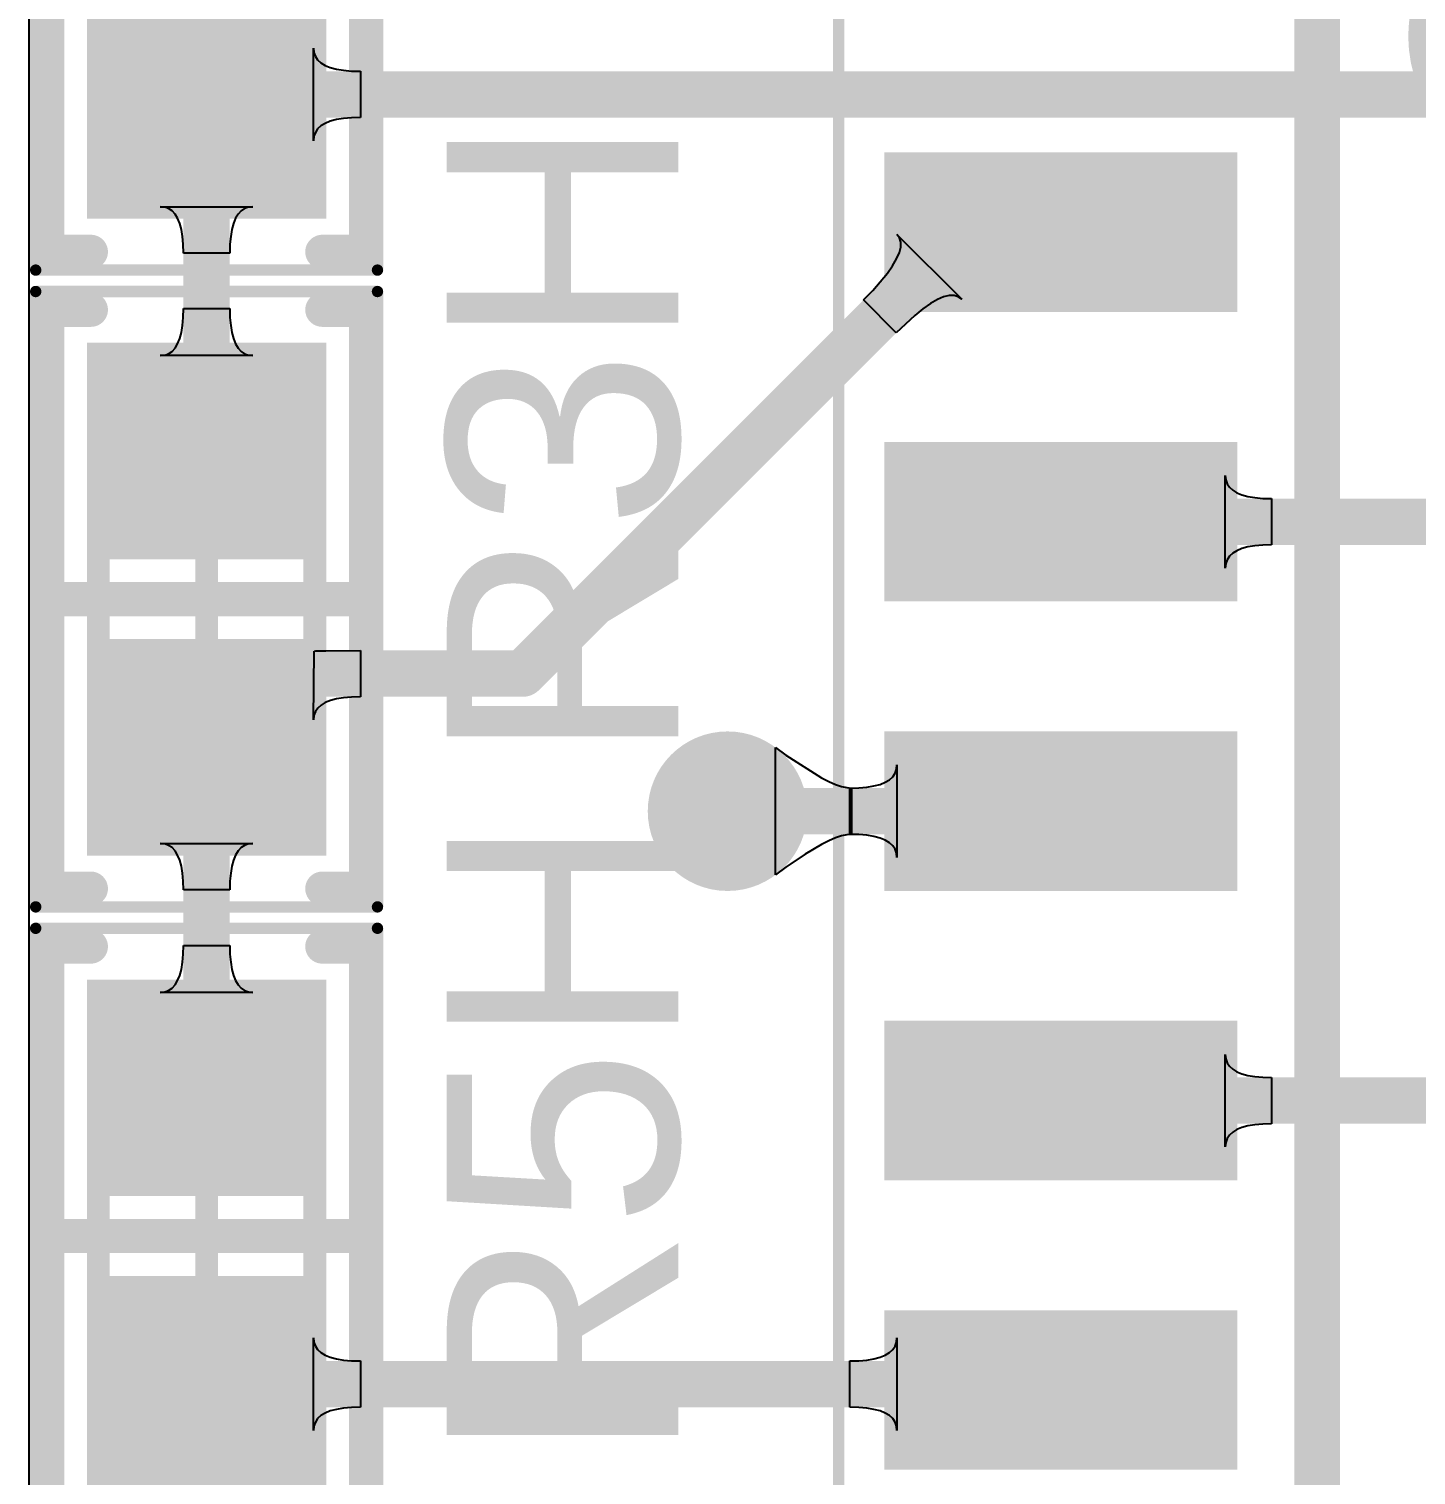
# Model space of a CAD drawing. Header units: inches. Extents: x -0.14 to 3.29, y -0.08 to 7.88.
# Drawn here: x 2.3487 to 2.5884, y 5.0331 to 5.2829 of the extents above; entities that cross this region are included whole.
import ezdxf

# ---------------------------------------------------------------- set-up
doc = ezdxf.new("R2010")
doc.units = ezdxf.units.IN
doc.header["$MEASUREMENT"] = 0
for name, color, linetype in [('Bottom Layer', 5, 'Continuous'), ('Top 3D Body', 56, 'Continuous'), ('Top Courtyard', 56, 'Continuous'), ('Top Layer', 1, 'Continuous'), ('Top Overlay', 2, 'Continuous'), ('Top Paste', 8, 'Continuous'), ('Top Solder', 216, 'Continuous'), ('Via Holes', 16, 'Continuous')]:
    doc.layers.add(name, color=color, linetype=linetype)
doc.styles.add('Arial', font='', dxfattribs={"height": 0.2})
doc.styles.get('Arial').set_extended_font_data('Arial')

# ---------------------------------------------------------------- blocks, each defined once
blk = doc.blocks.new('34355DA5_B1DA_47C2_A88A_ECF82120A4F7_252')
at = {"layer": 'Top Layer'}
for points in [[(-0.13583, 0.08819), (-0.13583, 0.11181), (-0.07874, 0.11181), (-0.07874, 0.08819)], [(-0.13583, 0.03819), (-0.13583, 0.06181), (-0.07874, 0.06181), (-0.07874, 0.03819)], [(-0.13583, -0.01181), (-0.13583, 0.01181), (-0.07874, 0.01181), (-0.07874, -0.01181)], [(-0.13583, -0.06181), (-0.13583, -0.03819), (-0.07874, -0.03819), (-0.07874, -0.06181)], [(-0.13583, -0.11181), (-0.13583, -0.08819), (-0.07874, -0.08819), (-0.07874, -0.11181)]]:
    blk.add_hatch(color=1, dxfattribs=at).paths.add_polyline_path(points)
at = {"layer": 'Top Paste'}
for points in [[(-0.13583, 0.08819), (-0.13583, 0.11181), (-0.07874, 0.11181), (-0.07874, 0.08819)], [(-0.13583, 0.03819), (-0.13583, 0.06181), (-0.07874, 0.06181), (-0.07874, 0.03819)], [(-0.13583, -0.01181), (-0.13583, 0.01181), (-0.07874, 0.01181), (-0.07874, -0.01181)], [(-0.13583, -0.06181), (-0.13583, -0.03819), (-0.07874, -0.03819), (-0.07874, -0.06181)], [(-0.13583, -0.11181), (-0.13583, -0.08819), (-0.07874, -0.08819), (-0.07874, -0.11181)]]:
    blk.add_hatch(color=8, dxfattribs=at).paths.add_polyline_path(points)
at = {"layer": 'Top Solder'}
for points in [[(-0.13779, 0.08622), (-0.13779, 0.11378), (-0.07677, 0.11378), (-0.07677, 0.08622)], [(-0.13779, 0.03622), (-0.13779, 0.06378), (-0.07677, 0.06378), (-0.07677, 0.03622)], [(-0.13779, -0.01378), (-0.13779, 0.01378), (-0.07677, 0.01378), (-0.07677, -0.01378)], [(-0.13779, -0.06378), (-0.13779, -0.03622), (-0.07677, -0.03622), (-0.07677, -0.06378)], [(-0.13779, -0.11378), (-0.13779, -0.08622), (-0.07677, -0.08622), (-0.07677, -0.11378)]]:
    blk.add_hatch(color=216, dxfattribs=at).paths.add_polyline_path(points)
at = {"layer": 'Top Courtyard'}
blk.add_lwpolyline([(-0.14567, -0.18307, 0.00197, 0.00197, 0), (-0.14567, 0.18307, 0.00197, 0.00197, 0)], format="xyseb", dxfattribs=at)
at = {"layer": 'Top Overlay'}
blk.add_lwpolyline([(-0.06299, -0.17323, 0.00787, 0.00787, 0), (-0.06299, 0.17323, 0.00787, 0.00787, 0)], format="xyseb", dxfattribs=at)
for points in [[(-0.01181, 0.13386, 0.02362, 0.02362, 1), (-0.03543, 0.13386, 0.02362, 0.02362, 1)], [(-0.04134, 0.13386, 0.01181, 0.01181, 1), (-0.02953, 0.13386, 0.01181, 0.01181, 1)]]:
    blk.add_lwpolyline(points, format="xyseb", close=True, dxfattribs=at)
blk = doc.blocks.new('RES_0603_1608_339')
at = {"layer": 'Top Layer'}
for points in [[(-0.04232, -0.0187), (-0.04232, 0.0187), (-0.00886, 0.0187), (-0.00886, -0.0187)], [(0.00886, -0.0187), (0.00886, 0.0187), (0.04232, 0.0187), (0.04232, -0.0187)]]:
    blk.add_hatch(color=1, dxfattribs=at).paths.add_polyline_path(points)
at = {"layer": 'Top Paste'}
for points in [[(-0.04232, -0.0187), (-0.04232, 0.0187), (-0.00886, 0.0187), (-0.00886, -0.0187)], [(0.00886, -0.0187), (0.00886, 0.0187), (0.04232, 0.0187), (0.04232, -0.0187)]]:
    blk.add_hatch(color=8, dxfattribs=at).paths.add_polyline_path(points)
at = {"layer": 'Top Solder'}
for points in [[(-0.04429, -0.02067), (-0.04429, 0.02067), (-0.00689, 0.02067), (-0.00689, -0.02067)], [(0.00689, -0.02067), (0.00689, 0.02067), (0.04429, 0.02067), (0.04429, -0.02067)]]:
    blk.add_hatch(color=216, dxfattribs=at).paths.add_polyline_path(points)
at = {"layer": 'Top 3D Body'}
for points in [[(0.03445, 0.0187, 0.00394, 0.00394, 0), (-0.03445, 0.0187, 0.00394, 0.00394, 0)], [(-0.03445, -0.0187, 0.00394, 0.00394, 0), (-0.03445, 0.0187, 0.00394, 0.00394, 0)], [(0.03445, -0.0187, 0.00394, 0.00394, 0), (0.03445, 0.0187, 0.00394, 0.00394, 0)], [(0.03445, -0.0187, 0.00394, 0.00394, 0), (-0.03445, -0.0187, 0.00394, 0.00394, 0)]]:
    blk.add_lwpolyline(points, format="xyseb", dxfattribs=at)
for points in [[(-0.03543, 0.0187, 0.00197, 0.00197, 1), (-0.03346, 0.0187, 0.00197, 0.00197, 1)], [(-0.03543, 0.0187, 0.00197, 0.00197, 1), (-0.03346, 0.0187, 0.00197, 0.00197, 1)], [(0.03347, 0.0187, 0.00197, 0.00197, 1), (0.03543, 0.0187, 0.00197, 0.00197, 1)], [(0.03347, 0.0187, 0.00197, 0.00197, 1), (0.03543, 0.0187, 0.00197, 0.00197, 1)], [(-0.03543, -0.0187, 0.00197, 0.00197, 1), (-0.03346, -0.0187, 0.00197, 0.00197, 1)], [(-0.03543, -0.0187, 0.00197, 0.00197, 1), (-0.03346, -0.0187, 0.00197, 0.00197, 1)], [(0.03347, -0.0187, 0.00197, 0.00197, 1), (0.03543, -0.0187, 0.00197, 0.00197, 1)], [(0.03347, -0.0187, 0.00197, 0.00197, 1), (0.03543, -0.0187, 0.00197, 0.00197, 1)]]:
    blk.add_lwpolyline(points, format="xyseb", close=True, dxfattribs=at)
at = {"layer": 'Top Courtyard'}
for points in [[(0.05315, 0.02953, 0.00197, 0.00197, 0), (-0.05315, 0.02953, 0.00197, 0.00197, 0)], [(-0.05315, -0.02953, 0.00197, 0.00197, 0), (-0.05315, 0.02953, 0.00197, 0.00197, 0)], [(0.05315, -0.02953, 0.00197, 0.00197, 0), (0.05315, 0.02953, 0.00197, 0.00197, 0)], [(0, -0.0187, 0.00394, 0.00394, 0), (0, 0.0187, 0.00394, 0.00394, 0)], [(0.0187, 0, 0.00394, 0.00394, 0), (-0.0187, 0, 0.00394, 0.00394, 0)], [(0.05315, -0.02953, 0.00197, 0.00197, 0), (-0.05315, -0.02953, 0.00197, 0.00197, 0)]]:
    blk.add_lwpolyline(points, format="xyseb", dxfattribs=at)
for points in [[(-0.05364, 0.02953, 0.000984, 0.000984, 1), (-0.05266, 0.02953, 0.000984, 0.000984, 1)], [(-0.05364, 0.02953, 0.000984, 0.000984, 1), (-0.05266, 0.02953, 0.000984, 0.000984, 1)], [(0.05266, 0.02953, 0.000984, 0.000984, 1), (0.05364, 0.02953, 0.000984, 0.000984, 1)], [(0.05266, 0.02953, 0.000984, 0.000984, 1), (0.05364, 0.02953, 0.000984, 0.000984, 1)], [(-0.00098, 0.0187, 0.00197, 0.00197, 1), (0.00098, 0.0187, 0.00197, 0.00197, 1)], [(-0.01968, 0, 0.00197, 0.00197, 1), (-0.01772, 0, 0.00197, 0.00197, 1)], [(0.01772, 0, 0.00197, 0.00197, 1), (0.01969, 0, 0.00197, 0.00197, 1)], [(-0.00098, -0.0187, 0.00197, 0.00197, 1), (0.00098, -0.0187, 0.00197, 0.00197, 1)], [(-0.05364, -0.02953, 0.000984, 0.000984, 1), (-0.05266, -0.02953, 0.000984, 0.000984, 1)], [(-0.05364, -0.02953, 0.000984, 0.000984, 1), (-0.05266, -0.02953, 0.000984, 0.000984, 1)], [(0.05266, -0.02953, 0.000984, 0.000984, 1), (0.05364, -0.02953, 0.000984, 0.000984, 1)], [(0.05266, -0.02953, 0.000984, 0.000984, 1), (0.05364, -0.02953, 0.000984, 0.000984, 1)]]:
    blk.add_lwpolyline(points, format="xyseb", close=True, dxfattribs=at)
at = {"layer": 'Top Overlay'}
for points in [[(0.05, 0.02756, 0.00591, 0.00591, 0), (-0.05, 0.02756, 0.00591, 0.00591, 0)], [(-0.05, 0.02, 0.00591, 0.00591, 0), (-0.05, 0.02756, 0.00591, 0.00591, 0)], [(0, -0.02756, 0.00591, 0.00591, 0), (0, 0.02756, 0.00591, 0.00591, 0)], [(0.05, 0.02, 0.00591, 0.00591, 0), (0.05, 0.02756, 0.00591, 0.00591, 0)], [(-0.05, -0.02756, 0.00591, 0.00591, 0), (-0.05, -0.02, 0.00591, 0.00591, 0)], [(0.05, -0.02756, 0.00591, 0.00591, 0), (0.05, -0.02, 0.00591, 0.00591, 0)], [(0.05, -0.02756, 0.00591, 0.00591, 0), (-0.05, -0.02756, 0.00591, 0.00591, 0)]]:
    blk.add_lwpolyline(points, format="xyseb", dxfattribs=at)
for points in [[(-0.05148, 0.02756, 0.00295, 0.00295, 1), (-0.04852, 0.02756, 0.00295, 0.00295, 1)], [(-0.05148, 0.02756, 0.00295, 0.00295, 1), (-0.04852, 0.02756, 0.00295, 0.00295, 1)], [(-0.00148, 0.02756, 0.00295, 0.00295, 1), (0.00148, 0.02756, 0.00295, 0.00295, 1)], [(0.04852, 0.02756, 0.00295, 0.00295, 1), (0.05148, 0.02756, 0.00295, 0.00295, 1)], [(0.04852, 0.02756, 0.00295, 0.00295, 1), (0.05148, 0.02756, 0.00295, 0.00295, 1)], [(-0.05148, 0.02, 0.00295, 0.00295, 1), (-0.04852, 0.02, 0.00295, 0.00295, 1)], [(0.04852, 0.02, 0.00295, 0.00295, 1), (0.05148, 0.02, 0.00295, 0.00295, 1)], [(-0.05148, -0.02, 0.00295, 0.00295, 1), (-0.04852, -0.02, 0.00295, 0.00295, 1)], [(0.04852, -0.02, 0.00295, 0.00295, 1), (0.05148, -0.02, 0.00295, 0.00295, 1)], [(-0.05148, -0.02756, 0.00295, 0.00295, 1), (-0.04852, -0.02756, 0.00295, 0.00295, 1)], [(-0.05148, -0.02756, 0.00295, 0.00295, 1), (-0.04852, -0.02756, 0.00295, 0.00295, 1)], [(-0.00148, -0.02756, 0.00295, 0.00295, 1), (0.00148, -0.02756, 0.00295, 0.00295, 1)], [(0.04852, -0.02756, 0.00295, 0.00295, 1), (0.05148, -0.02756, 0.00295, 0.00295, 1)], [(0.04852, -0.02756, 0.00295, 0.00295, 1), (0.05148, -0.02756, 0.00295, 0.00295, 1)]]:
    blk.add_lwpolyline(points, format="xyseb", close=True, dxfattribs=at)
blk = doc.blocks.new('RES_0603_1608_359')
at = {"layer": 'Top Layer'}
for points in [[(-0.04232, -0.0187), (-0.04232, 0.0187), (-0.00886, 0.0187), (-0.00886, -0.0187)], [(0.00886, -0.0187), (0.00886, 0.0187), (0.04232, 0.0187), (0.04232, -0.0187)]]:
    blk.add_hatch(color=1, dxfattribs=at).paths.add_polyline_path(points)
at = {"layer": 'Top Paste'}
for points in [[(-0.04232, -0.0187), (-0.04232, 0.0187), (-0.00886, 0.0187), (-0.00886, -0.0187)], [(0.00886, -0.0187), (0.00886, 0.0187), (0.04232, 0.0187), (0.04232, -0.0187)]]:
    blk.add_hatch(color=8, dxfattribs=at).paths.add_polyline_path(points)
at = {"layer": 'Top Solder'}
for points in [[(-0.04429, -0.02067), (-0.04429, 0.02067), (-0.00689, 0.02067), (-0.00689, -0.02067)], [(0.00689, -0.02067), (0.00689, 0.02067), (0.04429, 0.02067), (0.04429, -0.02067)]]:
    blk.add_hatch(color=216, dxfattribs=at).paths.add_polyline_path(points)
at = {"layer": 'Top 3D Body'}
for points in [[(0.03445, 0.0187, 0.00394, 0.00394, 0), (-0.03445, 0.0187, 0.00394, 0.00394, 0)], [(-0.03445, -0.0187, 0.00394, 0.00394, 0), (-0.03445, 0.0187, 0.00394, 0.00394, 0)], [(0.03445, -0.0187, 0.00394, 0.00394, 0), (0.03445, 0.0187, 0.00394, 0.00394, 0)], [(0.03445, -0.0187, 0.00394, 0.00394, 0), (-0.03445, -0.0187, 0.00394, 0.00394, 0)]]:
    blk.add_lwpolyline(points, format="xyseb", dxfattribs=at)
for points in [[(-0.03543, 0.0187, 0.00197, 0.00197, 1), (-0.03346, 0.0187, 0.00197, 0.00197, 1)], [(-0.03543, 0.0187, 0.00197, 0.00197, 1), (-0.03346, 0.0187, 0.00197, 0.00197, 1)], [(0.03347, 0.0187, 0.00197, 0.00197, 1), (0.03543, 0.0187, 0.00197, 0.00197, 1)], [(0.03347, 0.0187, 0.00197, 0.00197, 1), (0.03543, 0.0187, 0.00197, 0.00197, 1)], [(-0.03543, -0.0187, 0.00197, 0.00197, 1), (-0.03346, -0.0187, 0.00197, 0.00197, 1)], [(-0.03543, -0.0187, 0.00197, 0.00197, 1), (-0.03346, -0.0187, 0.00197, 0.00197, 1)], [(0.03347, -0.0187, 0.00197, 0.00197, 1), (0.03543, -0.0187, 0.00197, 0.00197, 1)], [(0.03347, -0.0187, 0.00197, 0.00197, 1), (0.03543, -0.0187, 0.00197, 0.00197, 1)]]:
    blk.add_lwpolyline(points, format="xyseb", close=True, dxfattribs=at)
at = {"layer": 'Top Courtyard'}
for points in [[(0.05315, 0.02953, 0.00197, 0.00197, 0), (-0.05315, 0.02953, 0.00197, 0.00197, 0)], [(-0.05315, -0.02953, 0.00197, 0.00197, 0), (-0.05315, 0.02953, 0.00197, 0.00197, 0)], [(0.05315, -0.02953, 0.00197, 0.00197, 0), (0.05315, 0.02953, 0.00197, 0.00197, 0)], [(0, -0.0187, 0.00394, 0.00394, 0), (0, 0.0187, 0.00394, 0.00394, 0)], [(0.0187, 0, 0.00394, 0.00394, 0), (-0.0187, 0, 0.00394, 0.00394, 0)], [(0.05315, -0.02953, 0.00197, 0.00197, 0), (-0.05315, -0.02953, 0.00197, 0.00197, 0)]]:
    blk.add_lwpolyline(points, format="xyseb", dxfattribs=at)
for points in [[(-0.05364, 0.02953, 0.000984, 0.000984, 1), (-0.05266, 0.02953, 0.000984, 0.000984, 1)], [(-0.05364, 0.02953, 0.000984, 0.000984, 1), (-0.05266, 0.02953, 0.000984, 0.000984, 1)], [(0.05266, 0.02953, 0.000984, 0.000984, 1), (0.05364, 0.02953, 0.000984, 0.000984, 1)], [(0.05266, 0.02953, 0.000984, 0.000984, 1), (0.05364, 0.02953, 0.000984, 0.000984, 1)], [(-0.00098, 0.0187, 0.00197, 0.00197, 1), (0.00098, 0.0187, 0.00197, 0.00197, 1)], [(-0.01968, 0, 0.00197, 0.00197, 1), (-0.01772, 0, 0.00197, 0.00197, 1)], [(0.01772, 0, 0.00197, 0.00197, 1), (0.01969, 0, 0.00197, 0.00197, 1)], [(-0.00098, -0.0187, 0.00197, 0.00197, 1), (0.00098, -0.0187, 0.00197, 0.00197, 1)], [(-0.05364, -0.02953, 0.000984, 0.000984, 1), (-0.05266, -0.02953, 0.000984, 0.000984, 1)], [(-0.05364, -0.02953, 0.000984, 0.000984, 1), (-0.05266, -0.02953, 0.000984, 0.000984, 1)], [(0.05266, -0.02953, 0.000984, 0.000984, 1), (0.05364, -0.02953, 0.000984, 0.000984, 1)], [(0.05266, -0.02953, 0.000984, 0.000984, 1), (0.05364, -0.02953, 0.000984, 0.000984, 1)]]:
    blk.add_lwpolyline(points, format="xyseb", close=True, dxfattribs=at)
at = {"layer": 'Top Overlay'}
for points in [[(0.05, 0.02756, 0.00591, 0.00591, 0), (-0.05, 0.02756, 0.00591, 0.00591, 0)], [(-0.05, 0.02, 0.00591, 0.00591, 0), (-0.05, 0.02756, 0.00591, 0.00591, 0)], [(0, -0.02756, 0.00591, 0.00591, 0), (0, 0.02756, 0.00591, 0.00591, 0)], [(0.05, 0.02, 0.00591, 0.00591, 0), (0.05, 0.02756, 0.00591, 0.00591, 0)], [(-0.05, -0.02756, 0.00591, 0.00591, 0), (-0.05, -0.02, 0.00591, 0.00591, 0)], [(0.05, -0.02756, 0.00591, 0.00591, 0), (0.05, -0.02, 0.00591, 0.00591, 0)], [(0.05, -0.02756, 0.00591, 0.00591, 0), (-0.05, -0.02756, 0.00591, 0.00591, 0)]]:
    blk.add_lwpolyline(points, format="xyseb", dxfattribs=at)
for points in [[(-0.05148, 0.02756, 0.00295, 0.00295, 1), (-0.04852, 0.02756, 0.00295, 0.00295, 1)], [(-0.05148, 0.02756, 0.00295, 0.00295, 1), (-0.04852, 0.02756, 0.00295, 0.00295, 1)], [(-0.00148, 0.02756, 0.00295, 0.00295, 1), (0.00148, 0.02756, 0.00295, 0.00295, 1)], [(0.04852, 0.02756, 0.00295, 0.00295, 1), (0.05148, 0.02756, 0.00295, 0.00295, 1)], [(0.04852, 0.02756, 0.00295, 0.00295, 1), (0.05148, 0.02756, 0.00295, 0.00295, 1)], [(-0.05148, 0.02, 0.00295, 0.00295, 1), (-0.04852, 0.02, 0.00295, 0.00295, 1)], [(0.04852, 0.02, 0.00295, 0.00295, 1), (0.05148, 0.02, 0.00295, 0.00295, 1)], [(-0.05148, -0.02, 0.00295, 0.00295, 1), (-0.04852, -0.02, 0.00295, 0.00295, 1)], [(0.04852, -0.02, 0.00295, 0.00295, 1), (0.05148, -0.02, 0.00295, 0.00295, 1)], [(-0.05148, -0.02756, 0.00295, 0.00295, 1), (-0.04852, -0.02756, 0.00295, 0.00295, 1)], [(-0.05148, -0.02756, 0.00295, 0.00295, 1), (-0.04852, -0.02756, 0.00295, 0.00295, 1)], [(-0.00148, -0.02756, 0.00295, 0.00295, 1), (0.00148, -0.02756, 0.00295, 0.00295, 1)], [(0.04852, -0.02756, 0.00295, 0.00295, 1), (0.05148, -0.02756, 0.00295, 0.00295, 1)], [(0.04852, -0.02756, 0.00295, 0.00295, 1), (0.05148, -0.02756, 0.00295, 0.00295, 1)]]:
    blk.add_lwpolyline(points, format="xyseb", close=True, dxfattribs=at)
blk = doc.blocks.new('RES_0603_1608_379')
at = {"layer": 'Top Layer'}
for points in [[(-0.04232, -0.0187), (-0.04232, 0.0187), (-0.00886, 0.0187), (-0.00886, -0.0187)], [(0.00886, -0.0187), (0.00886, 0.0187), (0.04232, 0.0187), (0.04232, -0.0187)]]:
    blk.add_hatch(color=1, dxfattribs=at).paths.add_polyline_path(points)
at = {"layer": 'Top Paste'}
for points in [[(-0.04232, -0.0187), (-0.04232, 0.0187), (-0.00886, 0.0187), (-0.00886, -0.0187)], [(0.00886, -0.0187), (0.00886, 0.0187), (0.04232, 0.0187), (0.04232, -0.0187)]]:
    blk.add_hatch(color=8, dxfattribs=at).paths.add_polyline_path(points)
at = {"layer": 'Top Solder'}
for points in [[(-0.04429, -0.02067), (-0.04429, 0.02067), (-0.00689, 0.02067), (-0.00689, -0.02067)], [(0.00689, -0.02067), (0.00689, 0.02067), (0.04429, 0.02067), (0.04429, -0.02067)]]:
    blk.add_hatch(color=216, dxfattribs=at).paths.add_polyline_path(points)
at = {"layer": 'Top 3D Body'}
for points in [[(0.03445, 0.0187, 0.00394, 0.00394, 0), (-0.03445, 0.0187, 0.00394, 0.00394, 0)], [(-0.03445, -0.0187, 0.00394, 0.00394, 0), (-0.03445, 0.0187, 0.00394, 0.00394, 0)], [(0.03445, -0.0187, 0.00394, 0.00394, 0), (0.03445, 0.0187, 0.00394, 0.00394, 0)], [(0.03445, -0.0187, 0.00394, 0.00394, 0), (-0.03445, -0.0187, 0.00394, 0.00394, 0)]]:
    blk.add_lwpolyline(points, format="xyseb", dxfattribs=at)
for points in [[(-0.03543, 0.0187, 0.00197, 0.00197, 1), (-0.03346, 0.0187, 0.00197, 0.00197, 1)], [(-0.03543, 0.0187, 0.00197, 0.00197, 1), (-0.03346, 0.0187, 0.00197, 0.00197, 1)], [(0.03347, 0.0187, 0.00197, 0.00197, 1), (0.03543, 0.0187, 0.00197, 0.00197, 1)], [(0.03347, 0.0187, 0.00197, 0.00197, 1), (0.03543, 0.0187, 0.00197, 0.00197, 1)], [(-0.03543, -0.0187, 0.00197, 0.00197, 1), (-0.03346, -0.0187, 0.00197, 0.00197, 1)], [(-0.03543, -0.0187, 0.00197, 0.00197, 1), (-0.03346, -0.0187, 0.00197, 0.00197, 1)], [(0.03347, -0.0187, 0.00197, 0.00197, 1), (0.03543, -0.0187, 0.00197, 0.00197, 1)], [(0.03347, -0.0187, 0.00197, 0.00197, 1), (0.03543, -0.0187, 0.00197, 0.00197, 1)]]:
    blk.add_lwpolyline(points, format="xyseb", close=True, dxfattribs=at)
at = {"layer": 'Top Courtyard'}
for points in [[(0.05315, 0.02953, 0.00197, 0.00197, 0), (-0.05315, 0.02953, 0.00197, 0.00197, 0)], [(-0.05315, -0.02953, 0.00197, 0.00197, 0), (-0.05315, 0.02953, 0.00197, 0.00197, 0)], [(0.05315, -0.02953, 0.00197, 0.00197, 0), (0.05315, 0.02953, 0.00197, 0.00197, 0)], [(0, -0.0187, 0.00394, 0.00394, 0), (0, 0.0187, 0.00394, 0.00394, 0)], [(0.0187, 0, 0.00394, 0.00394, 0), (-0.0187, 0, 0.00394, 0.00394, 0)], [(0.05315, -0.02953, 0.00197, 0.00197, 0), (-0.05315, -0.02953, 0.00197, 0.00197, 0)]]:
    blk.add_lwpolyline(points, format="xyseb", dxfattribs=at)
for points in [[(-0.05364, 0.02953, 0.000984, 0.000984, 1), (-0.05266, 0.02953, 0.000984, 0.000984, 1)], [(-0.05364, 0.02953, 0.000984, 0.000984, 1), (-0.05266, 0.02953, 0.000984, 0.000984, 1)], [(0.05266, 0.02953, 0.000984, 0.000984, 1), (0.05364, 0.02953, 0.000984, 0.000984, 1)], [(0.05266, 0.02953, 0.000984, 0.000984, 1), (0.05364, 0.02953, 0.000984, 0.000984, 1)], [(-0.00098, 0.0187, 0.00197, 0.00197, 1), (0.00098, 0.0187, 0.00197, 0.00197, 1)], [(-0.01968, 0, 0.00197, 0.00197, 1), (-0.01772, 0, 0.00197, 0.00197, 1)], [(0.01772, 0, 0.00197, 0.00197, 1), (0.01969, 0, 0.00197, 0.00197, 1)], [(-0.00098, -0.0187, 0.00197, 0.00197, 1), (0.00098, -0.0187, 0.00197, 0.00197, 1)], [(-0.05364, -0.02953, 0.000984, 0.000984, 1), (-0.05266, -0.02953, 0.000984, 0.000984, 1)], [(-0.05364, -0.02953, 0.000984, 0.000984, 1), (-0.05266, -0.02953, 0.000984, 0.000984, 1)], [(0.05266, -0.02953, 0.000984, 0.000984, 1), (0.05364, -0.02953, 0.000984, 0.000984, 1)], [(0.05266, -0.02953, 0.000984, 0.000984, 1), (0.05364, -0.02953, 0.000984, 0.000984, 1)]]:
    blk.add_lwpolyline(points, format="xyseb", close=True, dxfattribs=at)
at = {"layer": 'Top Overlay'}
for points in [[(0.05, 0.02756, 0.00591, 0.00591, 0), (-0.05, 0.02756, 0.00591, 0.00591, 0)], [(-0.05, 0.02, 0.00591, 0.00591, 0), (-0.05, 0.02756, 0.00591, 0.00591, 0)], [(0, -0.02756, 0.00591, 0.00591, 0), (0, 0.02756, 0.00591, 0.00591, 0)], [(0.05, 0.02, 0.00591, 0.00591, 0), (0.05, 0.02756, 0.00591, 0.00591, 0)], [(-0.05, -0.02756, 0.00591, 0.00591, 0), (-0.05, -0.02, 0.00591, 0.00591, 0)], [(0.05, -0.02756, 0.00591, 0.00591, 0), (0.05, -0.02, 0.00591, 0.00591, 0)], [(0.05, -0.02756, 0.00591, 0.00591, 0), (-0.05, -0.02756, 0.00591, 0.00591, 0)]]:
    blk.add_lwpolyline(points, format="xyseb", dxfattribs=at)
for points in [[(-0.05148, 0.02756, 0.00295, 0.00295, 1), (-0.04852, 0.02756, 0.00295, 0.00295, 1)], [(-0.05148, 0.02756, 0.00295, 0.00295, 1), (-0.04852, 0.02756, 0.00295, 0.00295, 1)], [(-0.00148, 0.02756, 0.00295, 0.00295, 1), (0.00148, 0.02756, 0.00295, 0.00295, 1)], [(0.04852, 0.02756, 0.00295, 0.00295, 1), (0.05148, 0.02756, 0.00295, 0.00295, 1)], [(0.04852, 0.02756, 0.00295, 0.00295, 1), (0.05148, 0.02756, 0.00295, 0.00295, 1)], [(-0.05148, 0.02, 0.00295, 0.00295, 1), (-0.04852, 0.02, 0.00295, 0.00295, 1)], [(0.04852, 0.02, 0.00295, 0.00295, 1), (0.05148, 0.02, 0.00295, 0.00295, 1)], [(-0.05148, -0.02, 0.00295, 0.00295, 1), (-0.04852, -0.02, 0.00295, 0.00295, 1)], [(0.04852, -0.02, 0.00295, 0.00295, 1), (0.05148, -0.02, 0.00295, 0.00295, 1)], [(-0.05148, -0.02756, 0.00295, 0.00295, 1), (-0.04852, -0.02756, 0.00295, 0.00295, 1)], [(-0.05148, -0.02756, 0.00295, 0.00295, 1), (-0.04852, -0.02756, 0.00295, 0.00295, 1)], [(-0.00148, -0.02756, 0.00295, 0.00295, 1), (0.00148, -0.02756, 0.00295, 0.00295, 1)], [(0.04852, -0.02756, 0.00295, 0.00295, 1), (0.05148, -0.02756, 0.00295, 0.00295, 1)], [(0.04852, -0.02756, 0.00295, 0.00295, 1), (0.05148, -0.02756, 0.00295, 0.00295, 1)]]:
    blk.add_lwpolyline(points, format="xyseb", close=True, dxfattribs=at)

msp = doc.modelspace()

# ---------------------------------------------------------------- hatches: boundary and pattern name
at = {"layer": 'Bottom Layer'}
h = msp.add_hatch(color=5, dxfattribs=at)
edge = h.paths.add_edge_path()
edge.add_arc((2.46946, 5.14779), 0.01378, 0, 360)
at = {"layer": 'Top Layer'}
h = msp.add_hatch(color=1, dxfattribs=at)
edge = h.paths.add_edge_path()
edge.add_arc((2.46946, 5.14779), 0.01378, 0, 360)
at = {"layer": 'Via Holes'}
h = msp.add_hatch(color=7, dxfattribs=at)
edge = h.paths.add_edge_path()
edge.add_arc((2.46946, 5.14779), 0.00689, 0, 360)

# ---------------------------------------------------------------- linework, layer by layer
at = {"layer": 'Top Layer'}
for p, q in [((2.34875, 5.29127), (2.34875, 5.24009)), ((2.39791, 5.26361), (2.39791, 5.27961)), ((2.39791, 5.27961), (2.39799, 5.27885)), ((2.39799, 5.27885), (2.39824, 5.27817)), ((2.39824, 5.27817), (2.39864, 5.27757)), ((2.39864, 5.27757), (2.39921, 5.27705)), ((2.39921, 5.27705), (2.39994, 5.27661)), ((2.39994, 5.27661), (2.40083, 5.27625)), ((2.40083, 5.27625), (2.40189, 5.27597)), ((2.40189, 5.27597), (2.40311, 5.27577)), ((2.40311, 5.27577), (2.40449, 5.27565)), ((2.40449, 5.27565), (2.40603, 5.27561)), ((2.40603, 5.27561), (2.40603, 5.26761)), ((2.39921, 5.26617), (2.39864, 5.26565)), ((2.39994, 5.26661), (2.39921, 5.26617)), ((2.40083, 5.26697), (2.39994, 5.26661)), ((2.40189, 5.26725), (2.40083, 5.26697)), ((2.40311, 5.26745), (2.40189, 5.26725)), ((2.40449, 5.26757), (2.40311, 5.26745)), ((2.40603, 5.26761), (2.40449, 5.26757)), ((2.39799, 5.26437), (2.39791, 5.26361)), ((2.39824, 5.26505), (2.39799, 5.26437)), ((2.39864, 5.26565), (2.39824, 5.26505)), ((2.37221, 5.25213), (2.37145, 5.25221)), ((2.37145, 5.25221), (2.38745, 5.25221)), ((2.37289, 5.25189), (2.37221, 5.25213)), ((2.37349, 5.25149), (2.37289, 5.25189)), ((2.37401, 5.25093), (2.37349, 5.25149)), ((2.38541, 5.25149), (2.38489, 5.25093)), ((2.38601, 5.25189), (2.38541, 5.25149)), ((2.38669, 5.25213), (2.38601, 5.25189)), ((2.38745, 5.25221), (2.38669, 5.25213)), ((2.37445, 5.25021), (2.37401, 5.25093)), ((2.37481, 5.24933), (2.37445, 5.25021)), ((2.37509, 5.24829), (2.37481, 5.24933)), ((2.38409, 5.24933), (2.38381, 5.24829)), ((2.38445, 5.25021), (2.38409, 5.24933)), ((2.38489, 5.25093), (2.38445, 5.25021)), ((2.37529, 5.24709), (2.37509, 5.24829)), ((2.37541, 5.24573), (2.37529, 5.24709)), ((2.38361, 5.24709), (2.38349, 5.24573)), ((2.38381, 5.24829), (2.38361, 5.24709)), ((2.49919, 5.24681), (2.49874, 5.24742)), ((2.49874, 5.24742), (2.50994, 5.23622)), ((2.4994, 5.24608), (2.49919, 5.24681)), ((2.49939, 5.24524), (2.4994, 5.24608)), ((2.37545, 5.24421), (2.37541, 5.24573)), ((2.38345, 5.24421), (2.37545, 5.24421)), ((2.38349, 5.24573), (2.38345, 5.24421)), ((2.49868, 5.2432), (2.49915, 5.24428)), ((2.49915, 5.24428), (2.49939, 5.24524)), ((2.49708, 5.24071), (2.49799, 5.24202)), ((2.49799, 5.24202), (2.49868, 5.2432)), ((2.34875, 5.24009), (2.34875, 5.24009)), ((2.34875, 5.24009), (2.34875, 5.23873)), ((2.34875, 5.23873), (2.34875, 5.23873)), ((2.34875, 5.23873), (2.34875, 5.18127)), ((2.49456, 5.23775), (2.49708, 5.24071)), ((2.49297, 5.2361), (2.49456, 5.23775)), ((2.49862, 5.23045), (2.49297, 5.2361)), ((2.50573, 5.23616), (2.50454, 5.23547)), ((2.5068, 5.23663), (2.50573, 5.23616)), ((2.50776, 5.23687), (2.5068, 5.23663)), ((2.5086, 5.23688), (2.50776, 5.23687)), ((2.50933, 5.23666), (2.5086, 5.23688)), ((2.50994, 5.23622), (2.50933, 5.23666)), ((2.37541, 5.23307), (2.37545, 5.23461)), ((2.37545, 5.23461), (2.38345, 5.23461)), ((2.38345, 5.23461), (2.38349, 5.23307)), ((2.50323, 5.23456), (2.50181, 5.23341)), ((2.50454, 5.23547), (2.50323, 5.23456)), ((2.37509, 5.23047), (2.37529, 5.23169)), ((2.37529, 5.23169), (2.37541, 5.23307)), ((2.38349, 5.23307), (2.38361, 5.23169)), ((2.38361, 5.23169), (2.38381, 5.23047)), ((2.50181, 5.23341), (2.49862, 5.23045)), ((2.37445, 5.22852), (2.37481, 5.22942)), ((2.37481, 5.22942), (2.37509, 5.23047)), ((2.38381, 5.23047), (2.38409, 5.22942)), ((2.38409, 5.22942), (2.38445, 5.22852)), ((2.37145, 5.22649), (2.37221, 5.22657)), ((2.38745, 5.22649), (2.37145, 5.22649)), ((2.37221, 5.22657), (2.37289, 5.22682)), ((2.37289, 5.22682), (2.37349, 5.22722)), ((2.37349, 5.22722), (2.37401, 5.22779)), ((2.37401, 5.22779), (2.37445, 5.22852)), ((2.38445, 5.22852), (2.38489, 5.22779)), ((2.38489, 5.22779), (2.38541, 5.22722)), ((2.38541, 5.22722), (2.38601, 5.22682)), ((2.38601, 5.22682), (2.38669, 5.22657)), ((2.38669, 5.22657), (2.38745, 5.22649)), ((2.55547, 5.18979), (2.55547, 5.20579)), ((2.55547, 5.20579), (2.55555, 5.20503)), ((2.55555, 5.20503), (2.55579, 5.20435)), ((2.55579, 5.20435), (2.55619, 5.20375)), ((2.55619, 5.20375), (2.55675, 5.20323)), ((2.55675, 5.20323), (2.55747, 5.20279)), ((2.55747, 5.20279), (2.55835, 5.20243)), ((2.55835, 5.20243), (2.55939, 5.20215)), ((2.55939, 5.20215), (2.56059, 5.20195)), ((2.56059, 5.20195), (2.56195, 5.20183)), ((2.56195, 5.20183), (2.56347, 5.20179)), ((2.56347, 5.20179), (2.56347, 5.19379)), ((2.56059, 5.19363), (2.55939, 5.19343)), ((2.56195, 5.19375), (2.56059, 5.19363)), ((2.56347, 5.19379), (2.56195, 5.19375)), ((2.55579, 5.19123), (2.55555, 5.19055)), ((2.55619, 5.19183), (2.55579, 5.19123)), ((2.55675, 5.19235), (2.55619, 5.19183)), ((2.55747, 5.19279), (2.55675, 5.19235)), ((2.55835, 5.19315), (2.55747, 5.19279)), ((2.55939, 5.19343), (2.55835, 5.19315)), ((2.55555, 5.19055), (2.55547, 5.18979)), ((2.34875, 5.18127), (2.34875, 5.13009)), ((2.39791, 5.16355), (2.39803, 5.17543)), ((2.39803, 5.17543), (2.39811, 5.17545)), ((2.39811, 5.17545), (2.39835, 5.17547)), ((2.39835, 5.17547), (2.40003, 5.17552)), ((2.40003, 5.17552), (2.40603, 5.17555)), ((2.40603, 5.17555), (2.40603, 5.16755)), ((2.39923, 5.16611), (2.39866, 5.16559)), ((2.39996, 5.16655), (2.39923, 5.16611)), ((2.40085, 5.16691), (2.39996, 5.16655)), ((2.40191, 5.16719), (2.40085, 5.16691)), ((2.40312, 5.16739), (2.40191, 5.16719)), ((2.4045, 5.16751), (2.40312, 5.16739)), ((2.40603, 5.16755), (2.4045, 5.16751)), ((2.398, 5.16431), (2.39791, 5.16355)), ((2.39825, 5.16499), (2.398, 5.16431)), ((2.39866, 5.16559), (2.39825, 5.16499)), ((2.47773, 5.13678), (2.47773, 5.15881)), ((2.47773, 5.15881), (2.47955, 5.15748)), ((2.47955, 5.15748), (2.4857, 5.15355)), ((2.49745, 5.15323), (2.49801, 5.15375)), ((2.49801, 5.15375), (2.49842, 5.15435)), ((2.49842, 5.15435), (2.49866, 5.15503)), ((2.49866, 5.15503), (2.49874, 5.15579)), ((2.49874, 5.15579), (2.49874, 5.13979)), ((2.4857, 5.15355), (2.48697, 5.15292)), ((2.48697, 5.15292), (2.48812, 5.15243)), ((2.48812, 5.15243), (2.48916, 5.15207)), ((2.48916, 5.15207), (2.49009, 5.15186)), ((2.49009, 5.15186), (2.49091, 5.15179)), ((2.49062, 5.15179), (2.49217, 5.15183)), ((2.49062, 5.14379), (2.49062, 5.15179)), ((2.49091, 5.15179), (2.49091, 5.14379)), ((2.49217, 5.15183), (2.49355, 5.15195)), ((2.49355, 5.15195), (2.49477, 5.15215)), ((2.49477, 5.15215), (2.49582, 5.15243)), ((2.49582, 5.15243), (2.49671, 5.15279)), ((2.49671, 5.15279), (2.49745, 5.15323)), ((2.49009, 5.14372), (2.48916, 5.14351)), ((2.49091, 5.14379), (2.49009, 5.14372)), ((2.49217, 5.14375), (2.49062, 5.14379)), ((2.49355, 5.14363), (2.49217, 5.14375)), ((2.49477, 5.14343), (2.49355, 5.14363)), ((2.37221, 5.14213), (2.37145, 5.14221)), ((2.37145, 5.14221), (2.38745, 5.14221)), ((2.37289, 5.14189), (2.37221, 5.14213)), ((2.37349, 5.14149), (2.37289, 5.14189)), ((2.37401, 5.14093), (2.37349, 5.14149)), ((2.38541, 5.14149), (2.38489, 5.14093)), ((2.38601, 5.14189), (2.38541, 5.14149)), ((2.38669, 5.14213), (2.38601, 5.14189)), ((2.38745, 5.14221), (2.38669, 5.14213)), ((2.4857, 5.14204), (2.48285, 5.14035)), ((2.48697, 5.14267), (2.4857, 5.14204)), ((2.48812, 5.14316), (2.48697, 5.14267)), ((2.48916, 5.14351), (2.48812, 5.14316)), ((2.49582, 5.14315), (2.49477, 5.14343)), ((2.49671, 5.14279), (2.49582, 5.14315)), ((2.49745, 5.14235), (2.49671, 5.14279)), ((2.49801, 5.14183), (2.49745, 5.14235)), ((2.49842, 5.14123), (2.49801, 5.14183)), ((2.49866, 5.14055), (2.49842, 5.14123)), ((2.37445, 5.14021), (2.37401, 5.14093)), ((2.37481, 5.13933), (2.37445, 5.14021)), ((2.37509, 5.13829), (2.37481, 5.13933)), ((2.38409, 5.13933), (2.38381, 5.13829)), ((2.38445, 5.14021), (2.38409, 5.13933)), ((2.38489, 5.14093), (2.38445, 5.14021)), ((2.48285, 5.14035), (2.47955, 5.13811)), ((2.49874, 5.13979), (2.49866, 5.14055)), ((2.37529, 5.13709), (2.37509, 5.13829)), ((2.37541, 5.13573), (2.37529, 5.13709)), ((2.38361, 5.13709), (2.38349, 5.13573)), ((2.38381, 5.13829), (2.38361, 5.13709)), ((2.47955, 5.13811), (2.47773, 5.13678)), ((2.37545, 5.13421), (2.37541, 5.13573)), ((2.38345, 5.13421), (2.37545, 5.13421)), ((2.38349, 5.13573), (2.38345, 5.13421)), ((2.34875, 5.13009), (2.34875, 5.13009)), ((2.34875, 5.13009), (2.34875, 5.12873)), ((2.34875, 5.12873), (2.34875, 5.12873)), ((2.34875, 5.12873), (2.34875, 5.07127)), ((2.37541, 5.12307), (2.37545, 5.12461)), ((2.37545, 5.12461), (2.38345, 5.12461)), ((2.38345, 5.12461), (2.38349, 5.12307)), ((2.37509, 5.12047), (2.37529, 5.12169)), ((2.37529, 5.12169), (2.37541, 5.12307)), ((2.38349, 5.12307), (2.38361, 5.12169)), ((2.38361, 5.12169), (2.38381, 5.12047)), ((2.37445, 5.11852), (2.37481, 5.11942)), ((2.37481, 5.11942), (2.37509, 5.12047)), ((2.38381, 5.12047), (2.38409, 5.11942)), ((2.38409, 5.11942), (2.38445, 5.11852)), ((2.37145, 5.11649), (2.37221, 5.11657)), ((2.38745, 5.11649), (2.37145, 5.11649)), ((2.37221, 5.11657), (2.37289, 5.11682)), ((2.37289, 5.11682), (2.37349, 5.11722)), ((2.37349, 5.11722), (2.37401, 5.11779)), ((2.37401, 5.11779), (2.37445, 5.11852)), ((2.38445, 5.11852), (2.38489, 5.11779)), ((2.38489, 5.11779), (2.38541, 5.11722)), ((2.38541, 5.11722), (2.38601, 5.11682)), ((2.38601, 5.11682), (2.38669, 5.11657)), ((2.38669, 5.11657), (2.38745, 5.11649)), ((2.55547, 5.08979), (2.55547, 5.10579)), ((2.55547, 5.10579), (2.55555, 5.10503)), ((2.55555, 5.10503), (2.55579, 5.10435)), ((2.55579, 5.10435), (2.55619, 5.10375)), ((2.55619, 5.10375), (2.55675, 5.10323)), ((2.55675, 5.10323), (2.55747, 5.10279)), ((2.55747, 5.10279), (2.55835, 5.10243)), ((2.55835, 5.10243), (2.55939, 5.10215)), ((2.55939, 5.10215), (2.56059, 5.10195)), ((2.56059, 5.10195), (2.56195, 5.10183)), ((2.56195, 5.10183), (2.56347, 5.10179)), ((2.56347, 5.10179), (2.56347, 5.09379)), ((2.56195, 5.09375), (2.56059, 5.09363)), ((2.56347, 5.09379), (2.56195, 5.09375)), ((2.55579, 5.09123), (2.55555, 5.09055)), ((2.55619, 5.09183), (2.55579, 5.09123)), ((2.55675, 5.09235), (2.55619, 5.09183)), ((2.55747, 5.09279), (2.55675, 5.09235)), ((2.55835, 5.09315), (2.55747, 5.09279)), ((2.55939, 5.09343), (2.55835, 5.09315)), ((2.56059, 5.09363), (2.55939, 5.09343)), ((2.55555, 5.09055), (2.55547, 5.08979)), ((2.34875, 5.07127), (2.34875, 5.02009)), ((2.39791, 5.04082), (2.39791, 5.05682)), ((2.39791, 5.05682), (2.39799, 5.05606)), ((2.49866, 5.05606), (2.49874, 5.05682)), ((2.49874, 5.05682), (2.49874, 5.04082)), ((2.39799, 5.05606), (2.39824, 5.05538)), ((2.39824, 5.05538), (2.39864, 5.05478)), ((2.39864, 5.05478), (2.39921, 5.05426)), ((2.39921, 5.05426), (2.39994, 5.05382)), ((2.39994, 5.05382), (2.40083, 5.05346)), ((2.49582, 5.05346), (2.49671, 5.05382)), ((2.49671, 5.05382), (2.49745, 5.05426)), ((2.49745, 5.05426), (2.49801, 5.05478)), ((2.49801, 5.05478), (2.49842, 5.05538)), ((2.49842, 5.05538), (2.49866, 5.05606)), ((2.40083, 5.05346), (2.40189, 5.05318)), ((2.40189, 5.05318), (2.40311, 5.05298)), ((2.40311, 5.05298), (2.40449, 5.05286)), ((2.40449, 5.05286), (2.40603, 5.05282)), ((2.40603, 5.05282), (2.40603, 5.04482)), ((2.49062, 5.05282), (2.49217, 5.05286)), ((2.49062, 5.04482), (2.49062, 5.05282)), ((2.49217, 5.05286), (2.49355, 5.05298)), ((2.49355, 5.05298), (2.49477, 5.05318)), ((2.49477, 5.05318), (2.49582, 5.05346)), ((2.39994, 5.04382), (2.39921, 5.04338)), ((2.40083, 5.04418), (2.39994, 5.04382)), ((2.40189, 5.04446), (2.40083, 5.04418)), ((2.40311, 5.04466), (2.40189, 5.04446)), ((2.40449, 5.04478), (2.40311, 5.04466)), ((2.40603, 5.04482), (2.40449, 5.04478)), ((2.49217, 5.04478), (2.49062, 5.04482)), ((2.49355, 5.04466), (2.49217, 5.04478)), ((2.49477, 5.04446), (2.49355, 5.04466)), ((2.49582, 5.04418), (2.49477, 5.04446)), ((2.49671, 5.04382), (2.49582, 5.04418)), ((2.49745, 5.04338), (2.49671, 5.04382)), ((2.39799, 5.04158), (2.39791, 5.04082)), ((2.39824, 5.04226), (2.39799, 5.04158)), ((2.39864, 5.04286), (2.39824, 5.04226)), ((2.39921, 5.04338), (2.39864, 5.04286)), ((2.49801, 5.04286), (2.49745, 5.04338)), ((2.49842, 5.04226), (2.49801, 5.04286)), ((2.49866, 5.04158), (2.49842, 5.04226)), ((2.49874, 5.04082), (2.49866, 5.04158))]:
    msp.add_line(p, q, dxfattribs=at)
for points in [[(2.37945, 5.26882, 0.008, 0.008, 0), (2.38224, 5.27161, 0.008, 0.008, 0)], [(2.38224, 5.27161, 0.008, 0.008, 0), (2.70107, 5.27161, 0.008, 0.008, 0)], [(2.37945, 5.21, 0.008, 0.008, 0), (2.37945, 5.26882, 0.008, 0.008, 0)], [(2.43407, 5.17155, 0.008, 0.008, 0), (2.51032, 5.24779, 0.008, 0.008, 0)], [(2.51032, 5.24779, 0.008, 0.008, 0), (2.52705, 5.24779, 0.008, 0.008, 0)], [(2.52705, 5.19779, 0.008, 0.008, 0), (2.63433, 5.19779, 0.008, 0.008, 0)], [(2.37945, 5.15882, 0.008, 0.008, 0), (2.39218, 5.17155, 0.008, 0.008, 0)], [(2.39218, 5.17155, 0.008, 0.008, 0), (2.43407, 5.17155, 0.008, 0.008, 0)], [(2.37945, 5.1, 0.008, 0.008, 0), (2.37945, 5.15882, 0.008, 0.008, 0)], [(2.46946, 5.14779, 0.008, 0.008, 0), (2.52705, 5.14779, 0.008, 0.008, 0)], [(2.52705, 5.09779, 0.008, 0.008, 0), (2.63433, 5.09779, 0.008, 0.008, 0)], [(2.37945, 4.99, 0.008, 0.008, 0), (2.37945, 5.04882, 0.008, 0.008, 0)], [(2.37945, 5.04882, 0.008, 0.008, 0), (2.52602, 5.04882, 0.008, 0.008, 0)], [(2.52602, 5.04882, 0.008, 0.008, 0), (2.52705, 5.04779, 0.008, 0.008, 0)]]:
    msp.add_lwpolyline(points, format="xyseb", dxfattribs=at)
for points in [[(2.38024, 5.27161, 0.004, 0.004, 1), (2.38424, 5.27161, 0.004, 0.004, 1)], [(2.38024, 5.27161, 0.004, 0.004, 1), (2.38424, 5.27161, 0.004, 0.004, 1)], [(2.37745, 5.26882, 0.004, 0.004, 1), (2.38145, 5.26882, 0.004, 0.004, 1)], [(2.37745, 5.26882, 0.004, 0.004, 1), (2.38145, 5.26882, 0.004, 0.004, 1)], [(2.50832, 5.24779, 0.004, 0.004, 1), (2.51232, 5.24779, 0.004, 0.004, 1)], [(2.50832, 5.24779, 0.004, 0.004, 1), (2.51232, 5.24779, 0.004, 0.004, 1)], [(2.52505, 5.24779, 0.004, 0.004, 1), (2.52905, 5.24779, 0.004, 0.004, 1)], [(2.37745, 5.21, 0.004, 0.004, 1), (2.38145, 5.21, 0.004, 0.004, 1)], [(2.52505, 5.19779, 0.004, 0.004, 1), (2.52905, 5.19779, 0.004, 0.004, 1)], [(2.39018, 5.17155, 0.004, 0.004, 1), (2.39418, 5.17155, 0.004, 0.004, 1)], [(2.39018, 5.17155, 0.004, 0.004, 1), (2.39418, 5.17155, 0.004, 0.004, 1)], [(2.43207, 5.17155, 0.004, 0.004, 1), (2.43607, 5.17155, 0.004, 0.004, 1)], [(2.43207, 5.17155, 0.004, 0.004, 1), (2.43607, 5.17155, 0.004, 0.004, 1)], [(2.37745, 5.15882, 0.004, 0.004, 1), (2.38145, 5.15882, 0.004, 0.004, 1)], [(2.37745, 5.15882, 0.004, 0.004, 1), (2.38145, 5.15882, 0.004, 0.004, 1)], [(2.46746, 5.14779, 0.004, 0.004, 1), (2.47146, 5.14779, 0.004, 0.004, 1)], [(2.52505, 5.14779, 0.004, 0.004, 1), (2.52905, 5.14779, 0.004, 0.004, 1)], [(2.37745, 5.1, 0.004, 0.004, 1), (2.38145, 5.1, 0.004, 0.004, 1)], [(2.52505, 5.09779, 0.004, 0.004, 1), (2.52905, 5.09779, 0.004, 0.004, 1)], [(2.37745, 5.04882, 0.004, 0.004, 1), (2.38145, 5.04882, 0.004, 0.004, 1)], [(2.37745, 5.04882, 0.004, 0.004, 1), (2.38145, 5.04882, 0.004, 0.004, 1)], [(2.52402, 5.04882, 0.004, 0.004, 1), (2.52802, 5.04882, 0.004, 0.004, 1)], [(2.52402, 5.04882, 0.004, 0.004, 1), (2.52802, 5.04882, 0.004, 0.004, 1)], [(2.52505, 5.04779, 0.004, 0.004, 1), (2.52905, 5.04779, 0.004, 0.004, 1)]]:
    msp.add_lwpolyline(points, format="xyseb", close=True, dxfattribs=at)

# ---------------------------------------------------------------- block references
at = {"rotation": 270}
for name, p in [('RES_0603_1608_379', (2.37945, 5.29441)), ('RES_0603_1608_359', (2.37945, 5.18441)), ('RES_0603_1608_339', (2.37945, 5.07441))]:
    msp.add_blockref(name, p, dxfattribs=at)
msp.add_blockref('34355DA5_B1DA_47C2_A88A_ECF82120A4F7_252', (2.63433, 5.1478))

# ---------------------------------------------------------------- texts
at = {"layer": 'Top Overlay', "style": 'Arial'}
for s, p in [('R3H', (2.46095, 5.15615)), ('R5H', (2.46095, 5.03543))]:
    msp.add_text(s, height=0.04, rotation=90, dxfattribs=at).set_placement(p)

doc.saveas('drawing.dxf')
